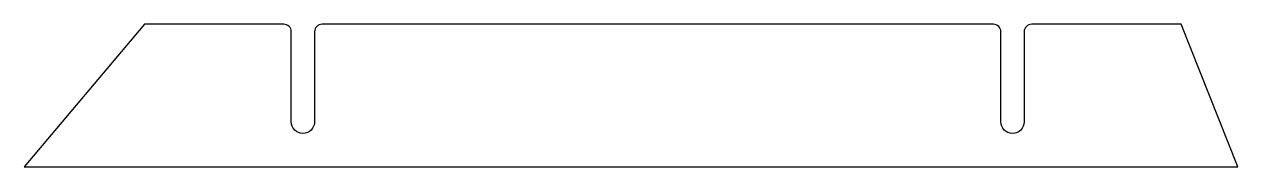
# Model space of a CAD drawing. Header units: millimetres. Extents: x -120 to 42, y -63 to -44.
import ezdxf

# ---------------------------------------------------------------- set-up
doc = ezdxf.new("R2010")
doc.units = ezdxf.units.MM
doc.layers.get('0').update_dxf_attribs({"linetype": 'CONTINUOUS'})

msp = doc.modelspace()

# ---------------------------------------------------------------- linework, layer by layer
msp.add_lwpolyline([(-81.09, -45.5), (-81.09, -57.5, -1), (-84.19, -57.5), (-84.19, -45.5, 0.414214), (-85.19, -44.5), (-103.71, -44.5), (-119.7, -63.5), (41.69, -63.5), (34.15, -44.5), (14.29, -44.5, 0.414214), (13.29, -45.5), (13.29, -57.5, -1), (10.19, -57.5), (10.19, -45.5, 0.414214), (9.19, -44.5), (-80.09, -44.5, 0.414214)], format="xyb", close=True)

doc.saveas('drawing.dxf')
